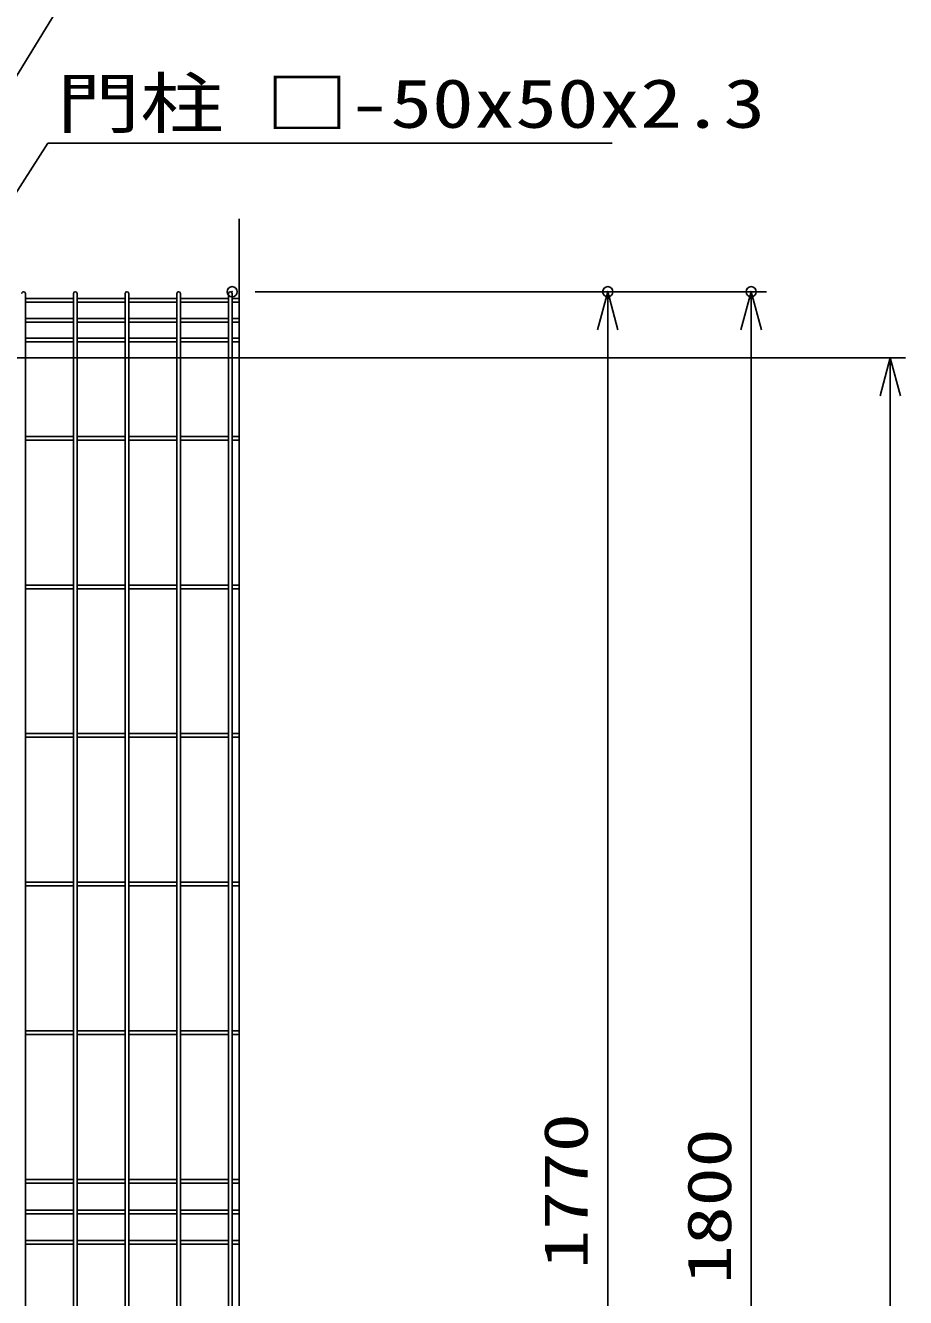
# Model space of a CAD drawing. Units: millimetres, scale not verified. Extents: x -4425 to 4425, y -3150 to 3150.
# Drawn here: x -1366 to -501, y -202 to 1049 of the extents above; entities that cross this region are included whole.
import ezdxf
from ezdxf.enums import TextEntityAlignment as Align

# ---------------------------------------------------------------- set-up
doc = ezdxf.new("R2010")
doc.units = ezdxf.units.MM
doc.header["$LTSCALE"] = 20
doc.header["$PDMODE"] = 32
doc.header["$PDSIZE"] = 10
for name, color, linetype, lineweight in [('0-5_寸法', 4, 'Continuous', 25), ('0-8_J180', 3, 'Continuous', 25), ('0-B_EXTCNT-L', 4, 'Continuous', 25), ('0-C_LAYER15', 1, 'Continuous', 25), ('1-7_Jﾊﾟﾈﾙ', 3, 'Continuous', 25), ('1-9_LAYER12', 3, 'Continuous', 25)]:
    doc.layers.add(name, color=color, linetype=linetype, lineweight=lineweight)
doc.layers.add('0-6_DEFPOINTS', color=7, linetype='Continuous')
doc.styles.add('ＭＳ ゴシック', font='')
doc.styles.get('ＭＳ ゴシック').set_extended_font_data('MS Gothic')

# ---------------------------------------------------------------- blocks, each defined once
blk = doc.blocks.new('_Open30')
at = {"layer": '0-5_寸法'}
blk.add_line((0, 0), (-20, 0), dxfattribs=at)
blk.add_lwpolyline([(-20, 5.36), (0, 0), (-20, -5.36)], dxfattribs=at)

msp = doc.modelspace()

# ---------------------------------------------------------------- linework, layer by layer
at = {"layer": '0-6_DEFPOINTS'}
for p in [(-1162.76, 786.88), (-793.72, 786.88), (-652.83, 786.88)]:
    msp.add_point(p, dxfattribs=at)
at = {"layer": '0-8_J180'}
for p, q in [((-1365.84, -981.32), (-1365.84, 785.08)), ((-1318.67, 780.25), (-1365.84, 780.25)), ((-1318.67, 776.65), (-1365.84, 776.65)), ((-1318.67, -981.32), (-1318.67, 785.08)), ((-1315.07, -981.32), (-1315.07, 785.08)), ((-1267.9, 780.25), (-1315.07, 780.25)), ((-1267.9, 776.65), (-1315.07, 776.65)), ((-1267.9, -981.32), (-1267.9, 785.08)), ((-1264.3, -981.32), (-1264.3, 785.08)), ((-1217.13, 780.25), (-1264.3, 780.25)), ((-1217.13, 776.65), (-1264.3, 776.65)), ((-1217.13, -981.32), (-1217.13, 785.08)), ((-1213.53, -981.32), (-1213.53, 785.08)), ((-1166.36, 780.25), (-1213.53, 780.25)), ((-1166.36, 776.65), (-1213.53, 776.65)), ((-1166.36, -981.32), (-1166.36, 785.08)), ((-1162.76, -981.32), (-1162.76, 785.08)), ((-1155.75, 780.25), (-1162.76, 780.25)), ((-1155.75, 776.65), (-1162.76, 776.65)), ((-1318.67, 760.68), (-1365.84, 760.68)), ((-1318.67, 757.08), (-1365.84, 757.08)), ((-1267.9, 760.68), (-1315.07, 760.68)), ((-1267.9, 757.08), (-1315.07, 757.08)), ((-1217.13, 760.68), (-1264.3, 760.68)), ((-1217.13, 757.08), (-1264.3, 757.08)), ((-1166.36, 760.68), (-1213.53, 760.68)), ((-1166.36, 757.08), (-1213.53, 757.08)), ((-1155.75, 760.68), (-1162.76, 760.68)), ((-1155.75, 757.08), (-1162.76, 757.08)), ((-1318.67, 741.11), (-1365.84, 741.11)), ((-1267.9, 741.11), (-1315.07, 741.11)), ((-1217.13, 741.11), (-1264.3, 741.11)), ((-1166.36, 741.11), (-1213.53, 741.11)), ((-1155.75, 741.11), (-1162.76, 741.11)), ((-1318.67, 737.51), (-1365.84, 737.51)), ((-1267.9, 737.51), (-1315.07, 737.51)), ((-1217.13, 737.51), (-1264.3, 737.51)), ((-1166.36, 737.51), (-1213.53, 737.51)), ((-1155.75, 737.51), (-1162.76, 737.51)), ((-1318.67, 498.58), (-1365.84, 498.58)), ((-1318.67, 494.98), (-1365.84, 494.98)), ((-1267.9, 498.58), (-1315.07, 498.58)), ((-1267.9, 494.98), (-1315.07, 494.98)), ((-1217.13, 498.58), (-1264.3, 498.58)), ((-1217.13, 494.98), (-1264.3, 494.98)), ((-1166.36, 498.58), (-1213.53, 498.58)), ((-1166.36, 494.98), (-1213.53, 494.98)), ((-1155.75, 498.58), (-1162.76, 498.58)), ((-1155.75, 494.98), (-1162.76, 494.98)), ((-1318.67, 352.48), (-1365.84, 352.48)), ((-1267.9, 352.48), (-1315.07, 352.48)), ((-1217.13, 352.48), (-1264.3, 352.48)), ((-1166.36, 352.48), (-1213.53, 352.48)), ((-1155.75, 352.48), (-1162.76, 352.48)), ((-1318.67, 348.88), (-1365.84, 348.88)), ((-1267.9, 348.88), (-1315.07, 348.88)), ((-1217.13, 348.88), (-1264.3, 348.88)), ((-1166.36, 348.88), (-1213.53, 348.88)), ((-1155.75, 348.88), (-1162.76, 348.88)), ((-1318.67, 206.38), (-1365.84, 206.38)), ((-1318.67, 202.78), (-1365.84, 202.78)), ((-1267.9, 206.38), (-1315.07, 206.38)), ((-1267.9, 202.78), (-1315.07, 202.78)), ((-1217.13, 206.38), (-1264.3, 206.38)), ((-1217.13, 202.78), (-1264.3, 202.78)), ((-1166.36, 206.38), (-1213.53, 206.38)), ((-1166.36, 202.78), (-1213.53, 202.78)), ((-1155.75, 206.38), (-1162.76, 206.38)), ((-1155.75, 202.78), (-1162.76, 202.78)), ((-1318.67, 60.28), (-1365.84, 60.28)), ((-1318.67, 56.68), (-1365.84, 56.68)), ((-1267.9, 60.28), (-1315.07, 60.28)), ((-1267.9, 56.68), (-1315.07, 56.68)), ((-1217.13, 60.28), (-1264.3, 60.28)), ((-1217.13, 56.68), (-1264.3, 56.68)), ((-1166.36, 60.28), (-1213.53, 60.28)), ((-1166.36, 56.68), (-1213.53, 56.68)), ((-1155.75, 60.28), (-1162.76, 60.28)), ((-1155.75, 56.68), (-1162.76, 56.68)), ((-1318.67, -85.82), (-1365.84, -85.82)), ((-1267.9, -85.82), (-1315.07, -85.82)), ((-1217.13, -85.82), (-1264.3, -85.82)), ((-1166.36, -85.82), (-1213.53, -85.82)), ((-1155.75, -85.82), (-1162.76, -85.82)), ((-1318.67, -89.42), (-1365.84, -89.42)), ((-1267.9, -89.42), (-1315.07, -89.42)), ((-1217.13, -89.42), (-1264.3, -89.42)), ((-1166.36, -89.42), (-1213.53, -89.42)), ((-1155.75, -89.42), (-1162.76, -89.42)), ((-1318.67, -145.82), (-1365.84, -145.82)), ((-1318.67, -149.42), (-1365.84, -149.42)), ((-1267.9, -145.82), (-1315.07, -145.82)), ((-1267.9, -149.42), (-1315.07, -149.42)), ((-1217.13, -145.82), (-1264.3, -145.82)), ((-1217.13, -149.42), (-1264.3, -149.42)), ((-1166.36, -145.82), (-1213.53, -145.82)), ((-1166.36, -149.42), (-1213.53, -149.42)), ((-1155.75, -145.82), (-1162.76, -145.82)), ((-1155.75, -149.42), (-1162.76, -149.42))]:
    msp.add_line(p, q, dxfattribs=at)
for centre in [(-1367.64, 785.08), (-1316.87, 785.08), (-1266.1, 785.08), (-1215.33, 785.08), (-1164.56, 785.08)]:
    msp.add_arc(centre, 1.8, 0, 180, dxfattribs=at)
at = {"layer": '0-B_EXTCNT-L'}
msp.add_line((-1155.75, 858.46), (-1155.75, -1371.72), dxfattribs=at)
at = {"layer": '0-C_LAYER15'}
for p, q in [((-1140.26, 786.88), (-637.83, 786.88)), ((-1140.26, 786.88), (-778.72, 786.88)), ((-1456.75, 721.88), (-501.12, 721.88))]:
    msp.add_line(p, q, dxfattribs=at)
at = {"layer": '0-C_LAYER15', "color": 2}
for p, q in [((-793.72, -945.62), (-793.72, 749.38)), ((-652.83, -975.62), (-652.83, 749.38)), ((-516.12, 684.38), (-516.12, -1275.62))]:
    msp.add_line(p, q, dxfattribs=at)
at = {"layer": '1-7_Jﾊﾟﾈﾙ'}
for p, q in [((-1318.67, 644.68), (-1365.84, 644.68)), ((-1318.67, 641.08), (-1365.84, 641.08)), ((-1267.9, 644.68), (-1315.07, 644.68)), ((-1267.9, 641.08), (-1315.07, 641.08)), ((-1217.13, 644.68), (-1264.3, 644.68)), ((-1217.13, 641.08), (-1264.3, 641.08)), ((-1166.36, 644.68), (-1213.53, 644.68)), ((-1166.36, 641.08), (-1213.53, 641.08)), ((-1155.75, 644.68), (-1162.76, 644.68)), ((-1155.75, 641.08), (-1162.76, 641.08)), ((-1318.67, -115.82), (-1365.84, -115.82)), ((-1318.67, -119.42), (-1365.84, -119.42)), ((-1267.9, -115.82), (-1315.07, -115.82)), ((-1267.9, -119.42), (-1315.07, -119.42)), ((-1217.13, -115.82), (-1264.3, -115.82)), ((-1217.13, -119.42), (-1264.3, -119.42)), ((-1166.36, -115.82), (-1213.53, -115.82)), ((-1166.36, -119.42), (-1213.53, -119.42)), ((-1155.75, -115.82), (-1162.76, -115.82)), ((-1155.75, -119.42), (-1162.76, -119.42))]:
    msp.add_line(p, q, dxfattribs=at)
at = {"layer": '1-9_LAYER12'}
for points in [[(-617.79, 1061.42), (-1336.17, 1061.42), (-1589.98, 647.08)], [(-789.49, 932.85), (-1343.83, 932.85), (-1493.56, 698.93)]]:
    msp.add_lwpolyline(points, dxfattribs=at)

# ---------------------------------------------------------------- block references
at = {"layer": '0-C_LAYER15', "xscale": 1.875, "yscale": 1.875, "rotation": 90}
for p in [(-793.72, 786.88), (-652.83, 786.88), (-516.12, 721.88)]:
    msp.add_blockref('_Open30', p, dxfattribs=at)

# ---------------------------------------------------------------- texts
at = {"layer": '0-C_LAYER15', "color": 3, "style": 'ＭＳ ゴシック', "width": 1.3}
for s, p in [('1770', (-800.39, -173.71)), ('1800', (-659.5, -188.71))]:
    msp.add_text(s, height=43.26, rotation=90, dxfattribs=at).set_placement(p, align=Align.BOTTOM_LEFT)
at = {"layer": '1-9_LAYER12', "style": 'ＭＳ ゴシック', "width": 1.25}
msp.add_text('門柱 □-50x50x2.3', height=48.11, dxfattribs=at).set_placement((-1335.16, 933.6), align=Align.BOTTOM_LEFT)

doc.saveas('drawing.dxf')
